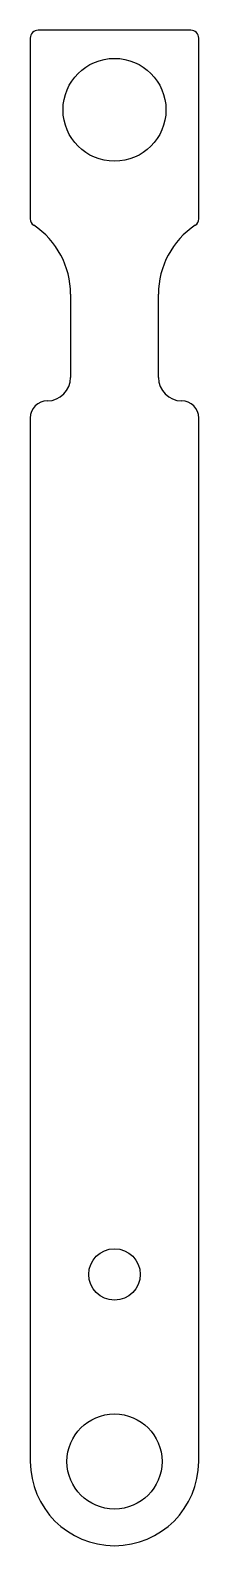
# Model space of a CAD drawing. Header units: millimetres. Extents: x -2.7 to 2.7, y -2.7 to 45.9.
import ezdxf

# ---------------------------------------------------------------- set-up
doc = ezdxf.new("R2010")
doc.units = ezdxf.units.MM

msp = doc.modelspace()

# ---------------------------------------------------------------- linework, layer by layer
at = {"color": 7, "linetype": 'Continuous', "lineweight": 25}
for p, q in [((2.45, 45.901), (-2.45, 45.901)), ((-2.7, 45.651), (-2.7, 39.856)), ((2.7, 39.856), (2.7, 45.651)), ((-1.41, 37.442), (-1.41, 34.767)), ((1.41, 34.767), (1.41, 37.442)), ((-2.7, 33.467), (-2.7, 0)), ((2.7, 0), (2.7, 33.467))]:
    msp.add_line(p, q, dxfattribs=at)
for centre, radius in [((0, 43.351), 1.65), ((0, 6), 0.825), ((0, 0), 1.525)]:
    msp.add_circle(centre, radius, dxfattribs=at)
for centre, radius, start, end in [((-2.45, 45.651), 0.25, 90, 180), ((2.45, 45.651), 0.25, 0, 90), ((-2.45, 39.856), 0.25, 180, 236.2352), ((2.45, 39.856), 0.25, 303.7648, 0), ((-4.064, 37.442), 2.654, 0, 56.2352), ((4.064, 37.442), 2.654, 123.7648, 180), ((-2.16, 34.767), 0.75, 270.4407, 0), ((2.16, 34.767), 0.75, 180, 269.5593), ((-2.15, 33.467), 0.55, 90.4407, 180), ((2.15, 33.467), 0.55, 0, 89.5593), ((0, 0), 2.7, 180, 0)]:
    msp.add_arc(centre, radius, start, end, dxfattribs=at)

doc.saveas('drawing.dxf')
